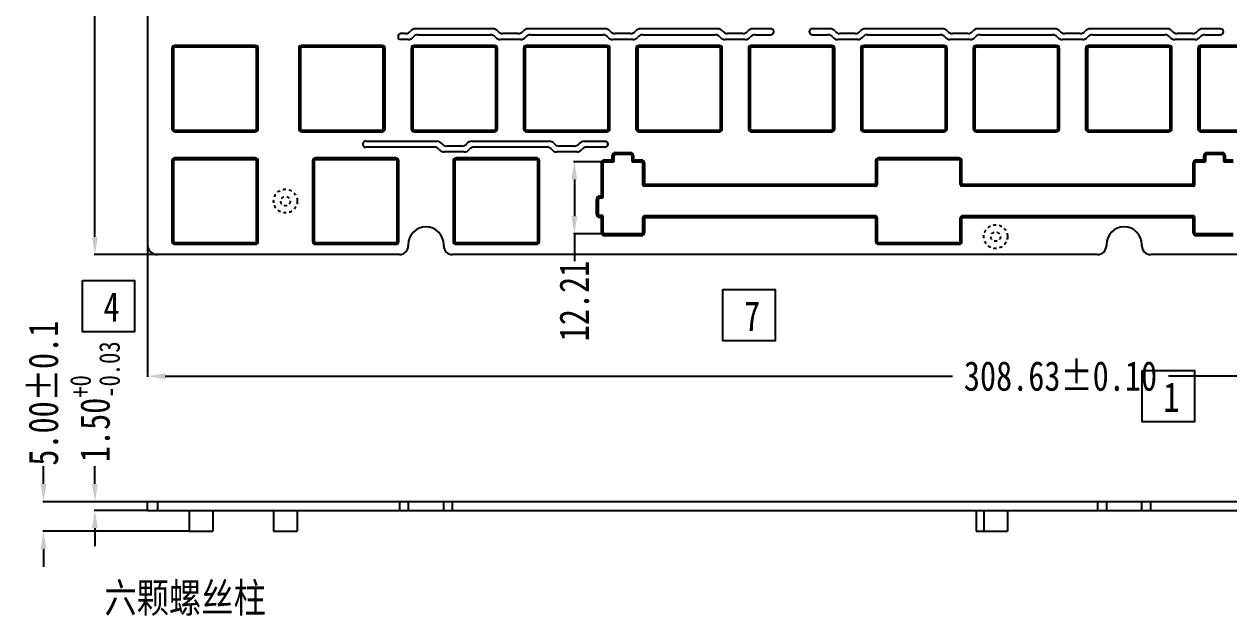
# Model space of a CAD drawing. Header units: inches. Extents: x -637 to 787, y 158 to 578.
# Drawn here: x 12.6 to 216.3, y 275.3 to 375.3 of the extents above; entities that cross this region are included whole.
import ezdxf

# ---------------------------------------------------------------- set-up
doc = ezdxf.new("R2010")
doc.units = ezdxf.units.IN
doc.header["$LTSCALE"] = 5
doc.header["$MEASUREMENT"] = 0
doc.header["$PDMODE"] = 3
doc.header["$PDSIZE"] = 0.3125
doc.linetypes.add('HIDDEN', pattern=[0.2, 0.1, -0.1])
doc.layers.get('0').update_dxf_attribs({"linetype": 'CONTINUOUS'})
doc.layers.get('Defpoints').update_dxf_attribs({"linetype": 'CONTINUOUS'})
doc.layers.add('DEFAULT_2', color=8, linetype='HIDDEN')
doc.styles.get("Standard").update_dxf_attribs({"font": 'txt', "width": 0.8})
doc.dimstyles.get("Standard").update_dxf_attribs({"dimtxt": 5, "dimasz": 3, "dimexe": 0.125, "dimexo": 0.0625, "dimgap": 0.09, "dimtad": 0, "dimzin": 4, "dimdsep": 46, "dimtxsty": 'Standard', "dimcen": 0.09, "dimclrd": 4, "dimclre": 4, "dimclrt": 6, "dimadec": 0, "dimazin": 0, "dimtp": 0.01, "dimtm": 0.01, "dimtfac": 1, "dimtofl": 0, "dimtmove": 0, "dimatfit": 3, "dimfxl": 0, "dimtolj": 1, "dimtzin": 4, "dimarcsym": 0})

# ---------------------------------------------------------------- blocks, each defined once
blk = doc.blocks.new('*D17')
at = {"color": 4, "lineweight": -2, "transparency": 16777216}
for p, q in [((33.49, 337.98), (33.49, 315.68)), ((342.12, 332.83), (342.12, 315.68)), ((36.49, 315.81), (169.57, 315.81)), ((339.12, 315.81), (206.04, 315.81))]:
    blk.add_line(p, q, dxfattribs=at)
at = {"color": 4, "transparency": 16777216}
for points in [[(36.49, 316.31), (36.49, 315.31), (33.49, 315.81)], [(339.12, 316.31), (339.12, 315.31), (342.12, 315.81)]]:
    blk.add_solid(points, dxfattribs=at)
at = {"layer": 'Defpoints', "color": 0, "transparency": 16777216}
for p in [(33.49, 338.05), (342.12, 332.9), (342.12, 315.81)]:
    blk.add_point(p, dxfattribs=at)
at = {"color": 6, "transparency": 16777216, "insert": (187.8, 315.81), "char_height": 5, "attachment_point": 5}
blk.add_mtext('\\A1;308.63%%P0{\\fSimSun|b0|i0|c134|p2;.10}', dxfattribs=at)
blk = doc.blocks.new('*D19')
at = {"color": 4, "lineweight": -2, "transparency": 16777216}
for p, q in [((35.12, 454.45), (24.48, 454.45)), ((24.6, 451.45), (24.6, 411.63)), ((24.6, 339.35), (24.6, 379.16)), ((35.12, 336.35), (24.48, 336.35))]:
    blk.add_line(p, q, dxfattribs=at)
at = {"color": 4, "transparency": 16777216}
for points in [[(24.1, 451.45), (25.1, 451.45), (24.6, 454.45)], [(24.1, 339.35), (25.1, 339.35), (24.6, 336.35)]]:
    blk.add_solid(points, dxfattribs=at)
at = {"layer": 'Defpoints', "color": 0, "transparency": 16777216}
for p in [(24.6, 454.45), (35.19, 454.45), (35.19, 336.35)]:
    blk.add_point(p, dxfattribs=at)
at = {"color": 6, "transparency": 16777216, "insert": (24.6, 395.4), "char_height": 5, "attachment_point": 5, "rotation": 90}
blk.add_mtext('\\A1;118.10%%P0{\\fSimSun|b0|i0|c134|p2;.10}', dxfattribs=at)
blk = doc.blocks.new('*D25')
at = {"color": 4, "lineweight": -2, "transparency": 16777216}
for p, q in [((15.91, 297.6), (15.91, 300.6)), ((33.42, 294.6), (15.78, 294.6)), ((40.47, 289.6), (15.78, 289.6)), ((15.91, 286.6), (15.91, 283.6))]:
    blk.add_line(p, q, dxfattribs=at)
at = {"color": 4, "transparency": 16777216}
for points in [[(15.41, 297.6), (16.41, 297.6), (15.91, 294.6)], [(15.41, 286.6), (16.41, 286.6), (15.91, 289.6)]]:
    blk.add_solid(points, dxfattribs=at)
at = {"layer": 'Defpoints', "color": 0, "transparency": 16777216}
for p in [(15.91, 294.6), (33.49, 294.6), (40.54, 289.6)]:
    blk.add_point(p, dxfattribs=at)
at = {"color": 6, "transparency": 16777216, "insert": (15.91, 312.93), "char_height": 5, "attachment_point": 5, "rotation": 90}
blk.add_mtext('\\A1;5.00%%P0{\\fSimSun|b0|i0|c134|p2;.1}', dxfattribs=at)
blk = doc.blocks.new('*D27')
at = {"color": 4, "lineweight": -2, "transparency": 16777216}
for p, q in [((24.6, 297.6), (24.6, 300.6)), ((33.36, 294.6), (24.48, 294.6)), ((33.42, 293.1), (24.48, 293.1)), ((24.6, 290.1), (24.6, 287.1))]:
    blk.add_line(p, q, dxfattribs=at)
at = {"color": 4, "transparency": 16777216}
for points in [[(24.1, 297.6), (25.1, 297.6), (24.6, 294.6)], [(24.1, 290.1), (25.1, 290.1), (24.6, 293.1)]]:
    blk.add_solid(points, dxfattribs=at)
at = {"layer": 'Defpoints', "color": 0, "transparency": 16777216}
for p in [(24.6, 294.6), (33.42, 294.6), (33.49, 293.1)]:
    blk.add_point(p, dxfattribs=at)
at = {"color": 6, "transparency": 16777216, "insert": (24.6, 311.49), "char_height": 5, "attachment_point": 5, "rotation": 90}
blk.add_mtext('\\A1;1.50{\\H0.7x;\\S+0^ -0.03;}', dxfattribs=at)
blk = doc.blocks.new('*D28')
at = {"color": 4, "lineweight": -2, "transparency": 16777216}
for p, q in [((111.15, 352.05), (105.51, 352.05)), ((105.63, 349.05), (105.63, 342.84)), ((111.15, 339.84), (105.51, 339.84)), ((105.63, 339.84), (105.63, 335.27))]:
    blk.add_line(p, q, dxfattribs=at)
at = {"color": 4, "transparency": 16777216}
for points in [[(105.13, 349.05), (106.13, 349.05), (105.63, 352.05)], [(105.13, 342.84), (106.13, 342.84), (105.63, 339.84)]]:
    blk.add_solid(points, dxfattribs=at)
at = {"layer": 'Defpoints', "color": 0, "transparency": 16777216}
for p in [(105.63, 352.05), (111.21, 352.05), (111.21, 339.84)]:
    blk.add_point(p, dxfattribs=at)
at = {"color": 6, "transparency": 16777216, "insert": (105.63, 328.51), "char_height": 5, "attachment_point": 5, "rotation": 90}
blk.add_mtext('\\A1;12.21', dxfattribs=at)

msp = doc.modelspace()

# ---------------------------------------------------------------- linework, layer by layer
at = {"color": 6, "linetype": 'Continuous'}
for p, q in [((33.486, 452.745), (33.486, 338.045)), ((77.116, 373.695), (76.331, 373.695)), ((77.52, 372.695), (76.331, 372.695)), ((91.852, 374.515), (78.809, 374.515)), ((79.213, 373.515), (91.451, 373.515)), ((96.52, 372.695), (93.144, 372.695)), ((96.116, 373.695), (93.545, 373.695)), ((110.852, 374.515), (97.809, 374.515)), ((98.213, 373.515), (110.451, 373.515)), ((115.52, 372.695), (112.144, 372.695)), ((115.116, 373.695), (112.545, 373.695)), ((129.852, 374.515), (116.809, 374.515)), ((117.213, 373.515), (129.451, 373.515)), ((134.52, 372.695), (131.144, 372.695)), ((134.116, 373.695), (131.545, 373.695)), ((138.841, 374.515), (135.809, 374.515)), ((136.213, 373.515), (138.841, 373.515)), ((148.852, 374.515), (145.841, 374.515)), ((145.841, 373.515), (148.451, 373.515)), ((153.52, 372.695), (150.144, 372.695)), ((153.116, 373.695), (150.545, 373.695)), ((167.852, 374.515), (154.809, 374.515)), ((155.213, 373.515), (167.451, 373.515)), ((172.52, 372.695), (169.144, 372.695)), ((172.116, 373.695), (169.545, 373.695)), ((186.852, 374.515), (173.809, 374.515)), ((174.213, 373.515), (186.451, 373.515)), ((191.52, 372.695), (188.144, 372.695)), ((191.116, 373.695), (188.545, 373.695)), ((205.852, 374.515), (192.809, 374.515)), ((193.213, 373.515), (205.451, 373.515)), ((210.52, 372.695), (207.144, 372.695)), ((210.116, 373.695), (207.545, 373.695)), ((214.841, 374.515), (211.809, 374.515)), ((212.213, 373.515), (214.841, 373.515)), ((37.606, 371.195), (37.606, 357.595)), ((37.906, 371.195), (37.606, 371.195)), ((37.906, 371.195), (37.906, 357.595)), ((38.106, 371.695), (38.106, 371.395)), ((51.706, 371.695), (38.106, 371.695)), ((51.706, 371.395), (38.106, 371.395)), ((51.706, 371.395), (51.706, 371.695)), ((51.906, 357.595), (51.906, 371.195)), ((52.206, 371.195), (51.906, 371.195)), ((52.206, 357.595), (52.206, 371.195)), ((59.041, 371.195), (59.041, 357.595)), ((59.341, 371.195), (59.041, 371.195)), ((59.341, 371.195), (59.341, 357.595)), ((59.541, 371.695), (59.541, 371.395)), ((73.141, 371.695), (59.541, 371.695)), ((73.141, 371.395), (59.541, 371.395)), ((73.141, 371.395), (73.141, 371.695)), ((73.341, 357.595), (73.341, 371.195)), ((73.641, 371.195), (73.341, 371.195)), ((73.641, 357.595), (73.641, 371.195)), ((78.041, 371.195), (78.041, 357.595)), ((78.341, 371.195), (78.041, 371.195)), ((78.341, 371.195), (78.341, 357.595)), ((78.541, 371.695), (78.541, 371.395)), ((92.141, 371.695), (78.541, 371.695)), ((92.141, 371.395), (78.541, 371.395)), ((92.141, 371.395), (92.141, 371.695)), ((92.341, 357.595), (92.341, 371.195)), ((92.641, 371.195), (92.341, 371.195)), ((92.641, 357.595), (92.641, 371.195)), ((97.041, 371.195), (97.041, 357.595)), ((97.341, 371.195), (97.041, 371.195)), ((97.341, 371.195), (97.341, 357.595)), ((97.541, 371.695), (97.541, 371.395)), ((111.141, 371.695), (97.541, 371.695)), ((111.141, 371.395), (97.541, 371.395)), ((111.141, 371.395), (111.141, 371.695)), ((111.341, 357.595), (111.341, 371.195)), ((111.641, 371.195), (111.341, 371.195)), ((111.641, 357.595), (111.641, 371.195)), ((116.041, 371.195), (116.041, 357.595)), ((116.341, 371.195), (116.041, 371.195)), ((116.341, 371.195), (116.341, 357.595)), ((116.541, 371.695), (116.541, 371.395)), ((130.141, 371.695), (116.541, 371.695)), ((130.141, 371.395), (116.541, 371.395)), ((130.141, 371.395), (130.141, 371.695)), ((130.341, 357.595), (130.341, 371.195)), ((130.641, 371.195), (130.341, 371.195)), ((130.641, 357.595), (130.641, 371.195)), ((135.041, 371.195), (135.041, 357.595)), ((135.341, 371.195), (135.041, 371.195)), ((135.341, 371.195), (135.341, 357.595)), ((135.541, 371.695), (135.541, 371.395)), ((149.141, 371.695), (135.541, 371.695)), ((149.141, 371.395), (135.541, 371.395)), ((149.141, 371.395), (149.141, 371.695)), ((149.341, 357.595), (149.341, 371.195)), ((149.641, 371.195), (149.341, 371.195)), ((149.641, 357.595), (149.641, 371.195)), ((154.041, 371.195), (154.041, 357.595)), ((154.341, 371.195), (154.041, 371.195)), ((154.341, 371.195), (154.341, 357.595)), ((154.541, 371.695), (154.541, 371.395)), ((168.141, 371.695), (154.541, 371.695)), ((168.141, 371.395), (154.541, 371.395)), ((168.141, 371.395), (168.141, 371.695)), ((168.641, 371.195), (168.341, 371.195)), ((168.341, 357.595), (168.341, 371.195)), ((168.641, 357.595), (168.641, 371.195)), ((173.341, 371.195), (173.041, 371.195)), ((173.041, 371.195), (173.041, 357.595)), ((173.341, 371.195), (173.341, 357.595)), ((187.141, 371.695), (173.541, 371.695)), ((173.541, 371.695), (173.541, 371.395)), ((187.141, 371.395), (173.541, 371.395)), ((187.141, 371.395), (187.141, 371.695)), ((187.641, 371.195), (187.341, 371.195)), ((187.341, 357.595), (187.341, 371.195)), ((187.641, 357.595), (187.641, 371.195)), ((192.341, 371.195), (192.041, 371.195)), ((192.041, 371.195), (192.041, 357.595)), ((192.341, 371.195), (192.341, 357.595)), ((206.141, 371.695), (192.541, 371.695)), ((192.541, 371.695), (192.541, 371.395)), ((206.141, 371.395), (192.541, 371.395)), ((206.141, 371.395), (206.141, 371.695)), ((206.641, 371.195), (206.341, 371.195)), ((206.341, 357.595), (206.341, 371.195)), ((206.641, 357.595), (206.641, 371.195)), ((211.341, 371.195), (211.041, 371.195)), ((211.041, 371.195), (211.041, 357.595)), ((211.341, 371.195), (211.341, 357.595)), ((225.141, 371.695), (211.541, 371.695)), ((211.541, 371.695), (211.541, 371.395)), ((225.141, 371.395), (211.541, 371.395)), ((37.606, 357.595), (37.906, 357.595)), ((38.106, 357.395), (38.106, 357.095)), ((38.106, 357.395), (51.706, 357.395)), ((38.106, 357.095), (51.706, 357.095)), ((51.706, 357.095), (51.706, 357.395)), ((51.906, 357.595), (52.206, 357.595)), ((59.041, 357.595), (59.341, 357.595)), ((59.541, 357.395), (59.541, 357.095)), ((59.541, 357.395), (73.141, 357.395)), ((59.541, 357.095), (73.141, 357.095)), ((73.141, 357.095), (73.141, 357.395)), ((73.341, 357.595), (73.641, 357.595)), ((78.041, 357.595), (78.341, 357.595)), ((78.541, 357.395), (78.541, 357.095)), ((78.541, 357.395), (92.141, 357.395)), ((78.541, 357.095), (92.141, 357.095)), ((92.141, 357.095), (92.141, 357.395)), ((92.341, 357.595), (92.641, 357.595)), ((97.041, 357.595), (97.341, 357.595)), ((97.541, 357.395), (97.541, 357.095)), ((97.541, 357.395), (111.141, 357.395)), ((97.541, 357.095), (111.141, 357.095)), ((111.141, 357.095), (111.141, 357.395)), ((111.341, 357.595), (111.641, 357.595)), ((116.041, 357.595), (116.341, 357.595)), ((116.541, 357.395), (116.541, 357.095)), ((116.541, 357.395), (130.141, 357.395)), ((116.541, 357.095), (130.141, 357.095)), ((130.141, 357.095), (130.141, 357.395)), ((130.341, 357.595), (130.641, 357.595)), ((135.041, 357.595), (135.341, 357.595)), ((135.541, 357.395), (135.541, 357.095)), ((135.541, 357.395), (149.141, 357.395)), ((135.541, 357.095), (149.141, 357.095)), ((149.141, 357.095), (149.141, 357.395)), ((149.341, 357.595), (149.641, 357.595)), ((154.041, 357.595), (154.341, 357.595)), ((154.541, 357.395), (154.541, 357.095)), ((154.541, 357.395), (168.141, 357.395)), ((154.541, 357.095), (168.141, 357.095)), ((168.141, 357.095), (168.141, 357.395)), ((168.341, 357.595), (168.641, 357.595)), ((173.041, 357.595), (173.341, 357.595)), ((173.541, 357.395), (187.141, 357.395)), ((173.541, 357.395), (173.541, 357.095)), ((173.541, 357.095), (187.141, 357.095)), ((187.141, 357.095), (187.141, 357.395)), ((187.341, 357.595), (187.641, 357.595)), ((192.041, 357.595), (192.341, 357.595)), ((192.541, 357.395), (206.141, 357.395)), ((192.541, 357.395), (192.541, 357.095)), ((192.541, 357.095), (206.141, 357.095)), ((206.141, 357.095), (206.141, 357.395)), ((206.341, 357.595), (206.641, 357.595)), ((211.041, 357.595), (211.341, 357.595)), ((211.541, 357.395), (225.141, 357.395)), ((211.541, 357.395), (211.541, 357.095)), ((211.541, 357.095), (225.141, 357.095)), ((70.361, 355.515), (82.363, 355.515)), ((81.96, 354.515), (70.361, 354.515)), ((86.626, 354.695), (84.055, 354.695)), ((88.32, 355.515), (101.363, 355.515)), ((100.96, 354.515), (88.722, 354.515)), ((105.626, 354.695), (103.055, 354.695)), ((107.319, 355.515), (110.841, 355.515)), ((110.841, 354.515), (107.723, 354.515)), ((38.106, 352.695), (38.106, 352.395)), ((51.706, 352.695), (38.106, 352.695)), ((51.706, 352.395), (38.106, 352.395)), ((51.706, 352.395), (51.706, 352.695)), ((61.871, 352.695), (61.871, 352.395)), ((75.471, 352.695), (61.871, 352.695)), ((75.471, 352.395), (61.871, 352.395)), ((75.471, 352.395), (75.471, 352.695)), ((87.03, 353.695), (83.654, 353.695)), ((85.636, 352.695), (85.636, 352.395)), ((99.236, 352.695), (85.636, 352.695)), ((99.236, 352.395), (85.636, 352.395)), ((99.236, 352.395), (99.236, 352.695)), ((106.03, 353.695), (102.654, 353.695)), ((110.716, 352.35), (110.716, 352.05)), ((110.716, 352.35), (112.041, 352.35)), ((112.041, 352.35), (112.041, 353.1)), ((112.341, 353.1), (112.041, 353.1)), ((112.282, 352.109), (112.041, 352.35)), ((112.341, 352.25), (112.341, 353.1)), ((112.541, 353.6), (112.541, 353.3)), ((112.541, 353.6), (115.141, 353.6)), ((112.541, 353.3), (115.141, 353.3)), ((115.141, 353.3), (115.141, 353.6)), ((115.341, 353.1), (115.341, 352.25)), ((115.641, 353.1), (115.341, 353.1)), ((115.4, 352.109), (115.641, 352.35)), ((115.641, 353.1), (115.641, 352.35)), ((115.641, 352.35), (116.966, 352.35)), ((116.966, 352.05), (116.966, 352.35)), ((170.641, 352.695), (157.041, 352.695)), ((157.041, 352.695), (157.041, 352.395)), ((170.641, 352.395), (157.041, 352.395)), ((170.641, 352.395), (170.641, 352.695)), ((210.716, 352.35), (212.041, 352.35)), ((210.716, 352.35), (210.716, 352.05)), ((212.341, 353.1), (212.041, 353.1)), ((212.041, 352.35), (212.041, 353.1)), ((212.282, 352.109), (212.041, 352.35)), ((212.341, 352.25), (212.341, 353.1)), ((212.541, 353.6), (215.141, 353.6)), ((212.541, 353.6), (212.541, 353.3)), ((212.541, 353.3), (215.141, 353.3)), ((215.141, 353.3), (215.141, 353.6)), ((215.641, 353.1), (215.341, 353.1)), ((215.341, 353.1), (215.341, 352.25)), ((215.4, 352.109), (215.641, 352.35)), ((215.641, 353.1), (215.641, 352.35)), ((215.641, 352.35), (216.966, 352.35)), ((37.606, 352.195), (37.606, 338.595)), ((37.906, 352.195), (37.606, 352.195)), ((37.906, 352.195), (37.906, 338.595)), ((51.906, 338.595), (51.906, 352.195)), ((52.206, 352.195), (51.906, 352.195)), ((52.206, 338.595), (52.206, 352.195)), ((61.371, 352.195), (61.371, 338.595)), ((61.671, 352.195), (61.371, 352.195)), ((61.671, 352.195), (61.671, 338.595)), ((75.671, 338.595), (75.671, 352.195)), ((75.971, 352.195), (75.671, 352.195)), ((75.971, 338.595), (75.971, 352.195)), ((85.136, 352.195), (85.136, 338.595)), ((85.436, 352.195), (85.136, 352.195)), ((85.436, 352.195), (85.436, 338.595)), ((99.436, 338.595), (99.436, 352.195)), ((99.736, 352.195), (99.436, 352.195)), ((99.736, 338.595), (99.736, 352.195)), ((110.216, 346.25), (110.216, 351.85)), ((110.516, 351.85), (110.216, 351.85)), ((110.516, 346.15), (110.516, 351.85)), ((110.716, 352.05), (112.141, 352.05)), ((115.541, 352.05), (116.966, 352.05)), ((117.166, 351.85), (117.166, 348.195)), ((117.466, 351.85), (117.166, 351.85)), ((117.466, 351.85), (117.466, 348.407)), ((156.841, 352.195), (156.541, 352.195)), ((156.541, 352.195), (156.541, 348.407)), ((156.841, 352.195), (156.841, 348.195)), ((171.141, 352.195), (170.841, 352.195)), ((170.841, 348.195), (170.841, 352.195)), ((171.141, 348.407), (171.141, 352.195)), ((210.516, 351.85), (210.216, 351.85)), ((210.216, 348.407), (210.216, 351.85)), ((210.516, 348.195), (210.516, 351.85)), ((210.716, 352.05), (212.141, 352.05)), ((215.541, 352.05), (216.966, 352.05)), ((117.466, 348.407), (117.176, 348.118)), ((156.831, 348.118), (156.541, 348.407)), ((171.141, 348.407), (170.851, 348.118)), ((210.506, 348.118), (210.216, 348.407)), ((109.891, 346.25), (109.891, 345.95)), ((109.891, 346.25), (110.216, 346.25)), ((110.457, 346.009), (110.216, 346.25)), ((117.389, 347.905), (117.678, 348.195)), ((156.541, 347.895), (117.466, 347.895)), ((156.329, 348.195), (117.678, 348.195)), ((156.329, 348.195), (156.619, 347.905)), ((171.063, 347.905), (171.353, 348.195)), ((210.216, 347.895), (171.141, 347.895)), ((210.004, 348.195), (171.353, 348.195)), ((210.004, 348.195), (210.294, 347.905)), ((109.391, 343.14), (109.391, 345.75)), ((109.691, 345.75), (109.391, 345.75)), ((109.691, 343.14), (109.691, 345.75)), ((109.891, 345.95), (110.316, 345.95)), ((109.391, 343.14), (109.691, 343.14)), ((109.891, 342.94), (109.891, 342.64)), ((110.316, 342.94), (109.891, 342.94)), ((110.216, 342.64), (109.891, 342.64)), ((110.216, 342.64), (110.457, 342.882)), ((110.216, 340.04), (110.216, 342.64)), ((110.516, 340.04), (110.516, 342.74)), ((117.166, 342.595), (117.166, 340.04)), ((117.177, 342.673), (117.466, 342.383)), ((117.679, 342.595), (117.389, 342.885)), ((156.541, 342.895), (117.466, 342.895)), ((117.466, 342.383), (117.466, 340.04)), ((156.329, 342.595), (117.679, 342.595)), ((156.619, 342.885), (156.329, 342.595)), ((156.541, 342.383), (156.831, 342.673)), ((156.541, 342.383), (156.541, 338.595)), ((156.841, 342.595), (156.841, 338.595)), ((170.841, 338.595), (170.841, 342.595)), ((170.851, 342.673), (171.141, 342.383)), ((171.353, 342.595), (171.063, 342.885)), ((210.216, 342.895), (171.141, 342.895)), ((171.141, 338.595), (171.141, 342.383)), ((210.004, 342.595), (171.353, 342.595)), ((210.294, 342.885), (210.004, 342.595)), ((210.216, 342.383), (210.506, 342.673)), ((210.216, 340.04), (210.216, 342.383)), ((210.516, 340.04), (210.516, 342.595)), ((37.606, 338.595), (37.906, 338.595)), ((38.106, 338.395), (38.106, 338.095)), ((38.106, 338.395), (51.706, 338.395)), ((38.106, 338.095), (51.706, 338.095)), ((51.706, 338.095), (51.706, 338.395)), ((51.906, 338.595), (52.206, 338.595)), ((61.371, 338.595), (61.671, 338.595)), ((61.871, 338.395), (61.871, 338.095)), ((61.871, 338.395), (75.471, 338.395)), ((61.871, 338.095), (75.471, 338.095)), ((75.471, 338.095), (75.471, 338.395)), ((75.671, 338.595), (75.971, 338.595)), ((77.554, 338.045), (77.554, 337.845)), ((83.554, 337.845), (83.554, 338.045)), ((85.136, 338.595), (85.436, 338.595)), ((85.636, 338.395), (85.636, 338.095)), ((85.636, 338.395), (99.236, 338.395)), ((85.636, 338.095), (99.236, 338.095)), ((99.236, 338.095), (99.236, 338.395)), ((99.436, 338.595), (99.736, 338.595)), ((110.216, 340.04), (110.516, 340.04)), ((110.716, 339.84), (110.716, 339.54)), ((116.966, 339.84), (110.716, 339.84)), ((116.966, 339.54), (110.716, 339.54)), ((116.966, 339.54), (116.966, 339.84)), ((117.166, 340.04), (117.466, 340.04)), ((156.541, 338.595), (156.841, 338.595)), ((157.041, 338.395), (170.641, 338.395)), ((157.041, 338.395), (157.041, 338.095)), ((157.041, 338.095), (170.641, 338.095)), ((170.641, 338.095), (170.641, 338.395)), ((170.841, 338.595), (171.141, 338.595)), ((195.554, 338.045), (195.554, 337.845)), ((201.554, 337.845), (201.554, 338.045)), ((210.216, 340.04), (210.516, 340.04)), ((216.966, 339.84), (210.716, 339.84)), ((210.716, 339.84), (210.716, 339.54)), ((216.966, 339.54), (210.716, 339.54)), ((76.054, 336.345), (35.186, 336.345)), ((194.054, 336.345), (85.054, 336.345)), ((284.616, 336.345), (203.054, 336.345))]:
    msp.add_line(p, q, dxfattribs=at)
at = {"color": 7, "linetype": 'Continuous'}
for p, q in [((33.486, 293.105), (33.486, 294.605)), ((33.486, 294.605), (306.716, 294.605)), ((35.186, 294.605), (35.186, 293.105)), ((76.054, 294.605), (76.054, 293.105)), ((77.554, 294.605), (77.554, 293.105)), ((83.554, 293.105), (83.554, 294.605)), ((85.054, 293.105), (85.054, 294.605)), ((194.054, 294.605), (194.054, 293.105)), ((195.554, 294.605), (195.554, 293.105)), ((201.554, 293.105), (201.554, 294.605)), ((203.054, 293.105), (203.054, 294.605)), ((33.486, 293.105), (307.016, 293.105)), ((40.536, 293.105), (40.536, 289.605)), ((44.536, 293.105), (44.536, 289.605)), ((54.806, 293.105), (54.806, 289.605)), ((58.806, 293.105), (58.806, 289.605)), ((173.556, 293.105), (173.556, 289.605)), ((174.841, 293.105), (174.841, 289.605)), ((178.841, 293.105), (178.841, 289.605)), ((40.536, 289.605), (44.536, 289.605)), ((54.806, 289.605), (58.806, 289.605)), ((173.556, 289.605), (174.791, 289.605)), ((174.841, 289.605), (178.841, 289.605))]:
    msp.add_line(p, q, dxfattribs=at)
for points in [[(22.482, 331.987), (31.292, 331.987), (31.292, 323.321), (22.482, 323.321)], [(130.753, 330.457), (139.563, 330.457), (139.563, 321.791), (130.753, 321.791)], [(201.62, 316.765), (210.429, 316.765), (210.429, 308.099), (201.62, 308.099)]]:
    msp.add_lwpolyline(points, close=True)
at = {"color": 6, "linetype": 'Continuous'}
for centre, radius, start, end in [((76.331, 373.195), 0.5, 90, 269.99993), ((77.116, 374.775), 1.08, 270, 321.58073), ((77.519, 373.775), 1.08, 270.07483, 321.73289), ((78.81, 373.435), 1.08, 90.07483, 141.73289), ((79.213, 372.435), 1.08, 90.00005, 141.58073), ((91.449, 372.435), 1.08, 38.26711, 89.92517), ((91.852, 373.435), 1.08, 38.41927, 89.99995), ((93.144, 373.775), 1.08, 218.41927, 269.99995), ((93.546, 374.775), 1.08, 218.26711, 269.92517), ((96.116, 374.775), 1.08, 270.00005, 321.58073), ((96.519, 373.775), 1.08, 270.07483, 321.73289), ((97.81, 373.435), 1.08, 90.07483, 141.73289), ((98.213, 372.435), 1.08, 90.00005, 141.58073), ((110.449, 372.435), 1.08, 38.26711, 89.92517), ((110.852, 373.435), 1.08, 38.41927, 89.99995), ((112.144, 373.775), 1.08, 218.41927, 269.99995), ((112.546, 374.775), 1.08, 218.26711, 269.92517), ((115.116, 374.775), 1.08, 270.00005, 321.58073), ((115.519, 373.775), 1.08, 270.07483, 321.73289), ((116.81, 373.435), 1.08, 90.07483, 141.73289), ((117.213, 372.435), 1.08, 90.00005, 141.58073), ((129.449, 372.435), 1.08, 38.26711, 89.92517), ((129.852, 373.435), 1.08, 38.41927, 89.99995), ((131.144, 373.775), 1.08, 218.41927, 269.99995), ((131.546, 374.775), 1.08, 218.26711, 269.92517), ((134.116, 374.775), 1.08, 270.00005, 321.58073), ((134.519, 373.775), 1.08, 270.07483, 321.73289), ((135.81, 373.435), 1.08, 90.07483, 141.73289), ((136.213, 372.435), 1.08, 90, 141.58073), ((138.841, 374.015), 0.5, 270, 89.99993), ((145.841, 374.015), 0.5, 90, 270.00007), ((148.449, 372.435), 1.08, 38.26711, 89.92517), ((148.852, 373.435), 1.08, 38.41927, 90), ((150.144, 373.775), 1.08, 218.41927, 269.99995), ((150.546, 374.775), 1.08, 218.26711, 269.92517), ((153.116, 374.775), 1.08, 270.00005, 321.58073), ((153.519, 373.775), 1.08, 270.07483, 321.73289), ((154.81, 373.435), 1.08, 90.07483, 141.73289), ((155.213, 372.435), 1.08, 90.00005, 141.58073), ((167.449, 372.435), 1.08, 38.26711, 89.92517), ((167.852, 373.435), 1.08, 38.41927, 89.99995), ((169.144, 373.775), 1.08, 218.41927, 269.99995), ((169.546, 374.775), 1.08, 218.26711, 269.92517), ((172.116, 374.775), 1.08, 270.00005, 321.58073), ((172.519, 373.775), 1.08, 270.07483, 321.73289), ((173.81, 373.435), 1.08, 90.07483, 141.73289), ((174.213, 372.435), 1.08, 90.00005, 141.58073), ((186.449, 372.435), 1.08, 38.26711, 89.92517), ((186.852, 373.435), 1.08, 38.41927, 89.99995), ((188.144, 373.775), 1.08, 218.41927, 269.99995), ((188.546, 374.775), 1.08, 218.26711, 269.92517), ((191.116, 374.775), 1.08, 270.00005, 321.58073), ((191.519, 373.775), 1.08, 270.07483, 321.73289), ((192.81, 373.435), 1.08, 90.07483, 141.73289), ((193.213, 372.435), 1.08, 90.00005, 141.58073), ((205.449, 372.435), 1.08, 38.26711, 89.92517), ((205.852, 373.435), 1.08, 38.41927, 89.99995), ((207.144, 373.775), 1.08, 218.41927, 269.99995), ((207.546, 374.775), 1.08, 218.26711, 269.92517), ((210.116, 374.775), 1.08, 270.00005, 321.58073), ((210.519, 373.775), 1.08, 270.07483, 321.73289), ((211.81, 373.435), 1.08, 90.07483, 141.73289), ((212.213, 372.435), 1.08, 90, 141.58073), ((214.841, 374.015), 0.5, 270, 89.99993), ((38.106, 371.195), 0.5, 90.00018, 180.00018), ((38.106, 371.195), 0.2, 90.00001, 180), ((51.706, 371.195), 0.5, 0.00018, 90), ((51.706, 371.195), 0.2, 0.00001, 90), ((59.541, 371.195), 0.5, 90.00018, 180.00018), ((59.541, 371.195), 0.2, 90.00001, 180), ((73.141, 371.195), 0.5, 0.00018, 90), ((73.141, 371.195), 0.2, 0.00002, 90), ((78.541, 371.195), 0.5, 90.00018, 180.00018), ((78.541, 371.195), 0.2, 90.00001, 180), ((92.141, 371.195), 0.5, 0.00018, 90), ((92.141, 371.195), 0.2, 0.00002, 90), ((97.541, 371.195), 0.5, 90.00018, 180.00018), ((97.541, 371.195), 0.2, 90.00001, 180), ((111.141, 371.195), 0.5, 0.00018, 90), ((111.141, 371.195), 0.2, 0.00002, 90), ((116.541, 371.195), 0.5, 90.00018, 180.00018), ((116.541, 371.195), 0.2, 90.00001, 180), ((130.141, 371.195), 0.5, 0.00018, 90), ((130.141, 371.195), 0.2, 0.00001, 90), ((135.541, 371.195), 0.5, 90.00018, 180.00018), ((135.541, 371.195), 0.2, 90.00001, 180), ((149.141, 371.195), 0.5, 0.00018, 90), ((149.141, 371.195), 0.2, 0.00002, 90), ((154.541, 371.195), 0.5, 90.00018, 180.00018), ((154.541, 371.195), 0.2, 90, 180), ((168.141, 371.195), 0.5, 0.00018, 90), ((168.141, 371.195), 0.2, 0.00002, 90), ((173.541, 371.195), 0.5, 90.00018, 180.00018), ((173.541, 371.195), 0.2, 90.00001, 180), ((187.141, 371.195), 0.5, 0.00018, 90), ((187.141, 371.195), 0.2, 0.00002, 90), ((192.541, 371.195), 0.5, 90.00018, 180.00018), ((192.541, 371.195), 0.2, 90.00001, 180), ((206.141, 371.195), 0.5, 0.00018, 90), ((206.141, 371.195), 0.2, 0.00002, 90), ((211.541, 371.195), 0.5, 90.00018, 180.00018), ((211.541, 371.195), 0.2, 90.00001, 180), ((38.106, 357.595), 0.5, 180.00018, 270), ((38.106, 357.595), 0.2, 180.00002, 270), ((51.706, 357.595), 0.5, 270.00018, 0.00018), ((51.706, 357.595), 0.2, 270.00002, 0), ((59.541, 357.595), 0.5, 180.00018, 270), ((59.541, 357.595), 0.2, 180.00002, 270), ((73.141, 357.595), 0.5, 270.00018, 0.00018), ((73.141, 357.595), 0.2, 270.00001, 0), ((78.541, 357.595), 0.5, 180.00018, 270), ((78.541, 357.595), 0.2, 180.00002, 270), ((92.141, 357.595), 0.5, 270.00018, 0.00018), ((92.141, 357.595), 0.2, 270.00001, 0), ((97.541, 357.595), 0.5, 180.00018, 270), ((97.541, 357.595), 0.2, 180.00002, 270), ((111.141, 357.595), 0.5, 270.00018, 0.00018), ((111.141, 357.595), 0.2, 270.00001, 0), ((116.541, 357.595), 0.5, 180.00018, 270), ((116.541, 357.595), 0.2, 180.00002, 270), ((130.141, 357.595), 0.5, 270.00018, 0.00018), ((130.141, 357.595), 0.2, 270.00002, 0), ((135.541, 357.595), 0.5, 180.00018, 270), ((135.541, 357.595), 0.2, 180.00002, 270), ((149.141, 357.595), 0.5, 270.00018, 0.00018), ((149.141, 357.595), 0.2, 270.00001, 0), ((154.541, 357.595), 0.5, 180.00018, 270), ((154.541, 357.595), 0.2, 180.00002, 270), ((168.141, 357.595), 0.5, 270.00018, 0.00018), ((168.141, 357.595), 0.2, 270.00002, 0), ((173.541, 357.595), 0.5, 180.00018, 270), ((173.541, 357.595), 0.2, 180.00001, 270), ((187.141, 357.595), 0.5, 270.00018, 0.00018), ((187.141, 357.595), 0.2, 270.00002, 0), ((192.541, 357.595), 0.5, 180.00018, 270), ((192.541, 357.595), 0.2, 180.00001, 270), ((206.141, 357.595), 0.5, 270.00018, 0.00018), ((206.141, 357.595), 0.2, 270.00002, 0), ((211.541, 357.595), 0.5, 180.00018, 270), ((211.541, 357.595), 0.2, 180.00002, 270), ((70.361, 355.015), 0.5, 90, 270.00007), ((81.959, 353.435), 1.08, 38.26711, 89.92517), ((82.362, 354.435), 1.08, 38.41927, 90), ((84.056, 355.775), 1.08, 218.26711, 269.92517), ((86.626, 355.775), 1.08, 270.00005, 321.58073), ((88.32, 354.435), 1.08, 90.07483, 141.73289), ((88.723, 353.435), 1.08, 90.00005, 141.58073), ((100.959, 353.435), 1.08, 38.26711, 89.92517), ((101.362, 354.435), 1.08, 38.41927, 89.99995), ((103.056, 355.775), 1.08, 218.26711, 269.92517), ((105.626, 355.775), 1.08, 270.00005, 321.58073), ((107.32, 354.435), 1.08, 90.07483, 141.73289), ((107.723, 353.435), 1.08, 90, 141.58073), ((110.841, 355.015), 0.5, 270, 89.99993), ((38.106, 352.195), 0.5, 90.00018, 180.00018), ((38.106, 352.195), 0.2, 90.00001, 180), ((51.706, 352.195), 0.5, 0.00018, 90), ((51.706, 352.195), 0.2, 0.00001, 90), ((61.871, 352.195), 0.5, 90.00018, 180.00018), ((61.871, 352.195), 0.2, 90.00001, 180), ((75.471, 352.195), 0.5, 0.00018, 90), ((75.471, 352.195), 0.2, 0.00001, 90), ((83.654, 354.775), 1.08, 218.41927, 269.99995), ((85.636, 352.195), 0.5, 90.00018, 180.00018), ((85.636, 352.195), 0.2, 90.00001, 180), ((87.029, 354.775), 1.08, 270.07483, 321.73289), ((99.236, 352.195), 0.5, 0.00018, 90), ((99.236, 352.195), 0.2, 0.00001, 90), ((102.654, 354.775), 1.08, 218.41927, 269.99995), ((106.029, 354.775), 1.08, 270.07483, 321.73289), ((110.716, 351.85), 0.5, 90, 180), ((112.541, 353.1), 0.5, 90.00001, 180.00001), ((112.541, 353.1), 0.2, 90, 180), ((115.141, 353.1), 0.5, 0, 90), ((115.141, 353.1), 0.2, 359.99999, 90), ((116.966, 351.85), 0.5, 0, 90), ((157.041, 352.195), 0.5, 90.00018, 180.00018), ((157.041, 352.195), 0.2, 90, 180), ((170.641, 352.195), 0.5, 0.00016, 90), ((170.641, 352.195), 0.2, 0.00002, 90), ((210.716, 351.85), 0.5, 90, 180), ((212.541, 353.1), 0.5, 90.00001, 180.00001), ((212.541, 353.1), 0.2, 90, 180), ((215.141, 353.1), 0.5, 0, 90), ((215.141, 353.1), 0.2, 359.99999, 90), ((110.716, 351.85), 0.2, 90, 180), ((112.141, 352.25), 0.2, 270, 0), ((115.541, 352.25), 0.2, 180, 270), ((116.966, 351.85), 0.2, 360, 90), ((210.716, 351.85), 0.2, 90, 180), ((212.141, 352.25), 0.2, 270, 0), ((215.541, 352.25), 0.2, 180, 270), ((109.891, 345.75), 0.5, 90, 180), ((117.466, 348.195), 0.3, 180, 270), ((156.541, 348.195), 0.3, 270, 0), ((171.141, 348.195), 0.3, 180, 270), ((210.216, 348.195), 0.3, 270, 0), ((109.891, 345.75), 0.2, 90, 180), ((110.316, 346.15), 0.2, 270, 0), ((109.891, 343.14), 0.5, 180.00001, 270), ((109.891, 343.14), 0.2, 179.99999, 270), ((110.316, 342.74), 0.2, 360, 90), ((117.466, 342.595), 0.3, 90, 179.99108), ((156.541, 342.595), 0.3, 0, 90), ((171.141, 342.595), 0.3, 90, 180), ((210.216, 342.595), 0.3, 360, 90), ((80.554, 338.045), 3, 0, 180), ((198.554, 338.045), 3, 0, 180), ((35.186, 338.045), 1.7, 180, 270), ((38.106, 338.595), 0.5, 180.00018, 270), ((38.106, 338.595), 0.2, 180.00002, 270), ((51.706, 338.595), 0.5, 270.00018, 0.00018), ((51.706, 338.595), 0.2, 270.00002, 0), ((61.871, 338.595), 0.5, 180.00018, 270), ((61.871, 338.595), 0.2, 180.00002, 270), ((75.471, 338.595), 0.5, 270.00018, 0.00018), ((75.471, 338.595), 0.2, 270.00002, 0), ((85.636, 338.595), 0.5, 180.00018, 270), ((85.636, 338.595), 0.2, 180.00002, 270), ((99.236, 338.595), 0.5, 270.00018, 0.00018), ((99.236, 338.595), 0.2, 270.00002, 0), ((110.716, 340.04), 0.5, 180, 270), ((110.716, 340.04), 0.2, 180, 270), ((116.966, 340.04), 0.5, 270.00001, 0.09011), ((116.966, 340.04), 0.2, 269.99972, 0.03883), ((157.041, 338.595), 0.5, 180.00016, 270), ((157.041, 338.595), 0.2, 180.00002, 270), ((170.641, 338.595), 0.5, 270.00018, 0.00018), ((170.641, 338.595), 0.2, 270.00002, 0), ((210.716, 340.04), 0.5, 180, 270), ((210.716, 340.04), 0.2, 180, 270), ((76.054, 337.845), 1.5, 270, 0), ((85.054, 337.845), 1.5, 180, 270), ((194.054, 337.845), 1.5, 270, 0), ((203.054, 337.845), 1.5, 180, 270)]:
    msp.add_arc(centre, radius, start, end, dxfattribs=at)
msp.add_ellipse((209.792, 348.619), major_axis=(0.367, -0.367), ratio=0.5773503, start_param=5.7595865, end_param=6.8067841, dxfattribs=at)
for points in [[(117.466, 348.407), (117.466, 348.367), (117.473, 348.325), (117.492, 348.29)], [(117.492, 348.29), (117.509, 348.259), (117.538, 348.233), (117.57, 348.217)], [(156.447, 348.221), (156.478, 348.238), (156.505, 348.266), (156.52, 348.298)], [(156.52, 348.298), (156.536, 348.332), (156.541, 348.37), (156.541, 348.407)], [(171.141, 348.407), (171.141, 348.367), (171.148, 348.325), (171.167, 348.29)], [(171.167, 348.29), (171.185, 348.259), (171.213, 348.232), (171.245, 348.217)], [(117.57, 348.217), (117.603, 348.201), (117.642, 348.195), (117.678, 348.195)], [(156.329, 348.195), (156.369, 348.195), (156.412, 348.201), (156.447, 348.221)], [(171.245, 348.217), (171.278, 348.201), (171.316, 348.195), (171.353, 348.195)], [(117.488, 342.491), (117.472, 342.458), (117.466, 342.419), (117.466, 342.382)], [(117.562, 342.569), (117.53, 342.552), (117.504, 342.523), (117.488, 342.491)], [(117.679, 342.595), (117.639, 342.595), (117.596, 342.588), (117.562, 342.569)], [(156.437, 342.574), (156.404, 342.59), (156.366, 342.595), (156.329, 342.595)], [(156.515, 342.5), (156.498, 342.531), (156.469, 342.558), (156.437, 342.574)], [(156.541, 342.383), (156.541, 342.423), (156.534, 342.465), (156.515, 342.5)], [(171.162, 342.492), (171.146, 342.459), (171.141, 342.42), (171.141, 342.383)], [(171.235, 342.57), (171.204, 342.553), (171.177, 342.524), (171.162, 342.492)], [(171.353, 342.595), (171.313, 342.595), (171.27, 342.589), (171.235, 342.57)], [(210.112, 342.573), (210.079, 342.59), (210.041, 342.595), (210.004, 342.595)], [(210.19, 342.5), (210.173, 342.531), (210.144, 342.558), (210.112, 342.573)], [(210.216, 342.383), (210.216, 342.423), (210.209, 342.465), (210.19, 342.5)]]:
    msp.add_open_spline(points, degree=3, dxfattribs=at)
at = {"layer": 'DEFAULT_2', "color": 6, "linetype": 'HIDDEN'}
for p, q in [((77.118, 373.695), (77.116, 373.695)), ((77.52, 372.695), (77.519, 372.695)), ((77.963, 374.104), (77.964, 374.106)), ((78.366, 373.106), (78.365, 373.104)), ((92.296, 373.106), (92.297, 373.104)), ((92.7, 374.104), (92.698, 374.106)), ((93.142, 372.695), (93.144, 372.695)), ((93.545, 373.695), (93.546, 373.695)), ((96.118, 373.695), (96.116, 373.695)), ((96.52, 372.695), (96.519, 372.695)), ((96.963, 374.104), (96.964, 374.106)), ((97.366, 373.106), (97.365, 373.104)), ((111.296, 373.106), (111.297, 373.104)), ((111.7, 374.104), (111.698, 374.106)), ((112.142, 372.695), (112.144, 372.695)), ((112.545, 373.695), (112.546, 373.695)), ((115.118, 373.695), (115.116, 373.695)), ((115.52, 372.695), (115.519, 372.695)), ((115.963, 374.104), (115.964, 374.106)), ((116.366, 373.106), (116.365, 373.104)), ((130.296, 373.106), (130.297, 373.104)), ((130.7, 374.104), (130.698, 374.106)), ((131.142, 372.695), (131.144, 372.695)), ((131.545, 373.695), (131.546, 373.695)), ((134.118, 373.695), (134.116, 373.695)), ((134.52, 372.695), (134.519, 372.695)), ((134.963, 374.104), (134.964, 374.106)), ((135.366, 373.106), (135.365, 373.104)), ((135.809, 374.515), (135.81, 374.515)), ((136.211, 373.515), (136.213, 373.515)), ((148.451, 373.515), (148.449, 373.515)), ((148.853, 374.515), (148.852, 374.515)), ((149.296, 373.106), (149.297, 373.104)), ((149.7, 374.104), (149.698, 374.106)), ((150.142, 372.695), (150.144, 372.695)), ((150.545, 373.695), (150.546, 373.695)), ((153.118, 373.695), (153.116, 373.695)), ((153.52, 372.695), (153.519, 372.695)), ((153.963, 374.104), (153.964, 374.106)), ((154.366, 373.106), (154.365, 373.104)), ((168.296, 373.106), (168.297, 373.104)), ((168.7, 374.104), (168.698, 374.106)), ((169.142, 372.695), (169.144, 372.695)), ((169.545, 373.695), (169.546, 373.695)), ((172.118, 373.695), (172.116, 373.695)), ((172.52, 372.695), (172.519, 372.695)), ((172.963, 374.104), (172.964, 374.106)), ((173.366, 373.106), (173.365, 373.104)), ((187.296, 373.106), (187.297, 373.104)), ((187.7, 374.104), (187.698, 374.106)), ((188.142, 372.695), (188.144, 372.695)), ((188.545, 373.695), (188.546, 373.695)), ((191.118, 373.695), (191.116, 373.695)), ((191.52, 372.695), (191.519, 372.695)), ((191.963, 374.104), (191.964, 374.106)), ((192.366, 373.106), (192.365, 373.104)), ((206.296, 373.106), (206.297, 373.104)), ((206.7, 374.104), (206.698, 374.106)), ((207.142, 372.695), (207.144, 372.695)), ((207.545, 373.695), (207.546, 373.695)), ((210.118, 373.695), (210.116, 373.695)), ((210.52, 372.695), (210.519, 372.695)), ((210.963, 374.104), (210.964, 374.106)), ((211.366, 373.106), (211.365, 373.104)), ((211.809, 374.515), (211.81, 374.515)), ((212.211, 373.515), (212.213, 373.515)), ((83.21, 355.104), (83.208, 355.106)), ((84.055, 354.695), (84.056, 354.695)), ((86.628, 354.695), (86.626, 354.695)), ((87.473, 355.104), (87.474, 355.106)), ((102.21, 355.104), (102.208, 355.106)), ((103.055, 354.695), (103.056, 354.695)), ((105.628, 354.695), (105.626, 354.695)), ((106.473, 355.104), (106.474, 355.106)), ((107.319, 355.515), (107.32, 355.515)), ((107.721, 354.515), (107.723, 354.515)), ((82.806, 354.106), (82.807, 354.104)), ((83.652, 353.695), (83.654, 353.695)), ((87.03, 353.695), (87.029, 353.695)), ((87.876, 354.106), (87.875, 354.104)), ((101.806, 354.106), (101.807, 354.104)), ((102.652, 353.695), (102.654, 353.695)), ((106.03, 353.695), (106.029, 353.695)), ((106.876, 354.106), (106.875, 354.104))]:
    msp.add_line(p, q, dxfattribs=at)
for centre, radius in [((56.806, 345.395), 2), ((56.806, 345.395), 0.8), ((176.841, 339.395), 2), ((176.841, 339.395), 0.8)]:
    msp.add_circle(centre, radius, dxfattribs=at)

# ---------------------------------------------------------------- texts
at = {"char_height": 5, "attachment_point": 1}
for s, insert, width in [('4', (26.049, 329.999), 6.76498), ('7', (134.32, 328.469), 6.76498), ('1', (205.187, 314.777), 6.76498), ('{\\fSimSun|b0|i0|c134|p2;六颗螺丝柱}', (26.198, 280.861), 38.6444)]:
    msp.add_mtext(s, dxfattribs=dict(at, insert=insert, width=width))

# ---------------------------------------------------------------- dimensions: what is measured, and where the dimension line sits
for base, p1, p2, text, picture, middle in [((24.601, 454.445), (35.186, 336.345), (35.186, 454.445), '<>%%P0{\\fSimSun|b0|i0|c134|p2;.10}', '*D19', (24.601, 395.395)), ((24.604, 294.605), (33.486, 293.105), (33.424, 294.605), '<>{\\H0.7x;\\S+0^ -0.03;}', '*D27', (24.604, 311.495)), ((15.909, 294.605), (40.536, 289.605), (33.486, 294.605), '<>%%P0{\\fSimSun|b0|i0|c134|p2;.1}', '*D25', (15.909, 312.931))]:
    dim = msp.add_linear_dim(base=base, p1=p1, p2=p2, angle=90, text=text, dimstyle='Standard')
    dim.commit()
    dim.dimension.update_dxf_attribs({"geometry": picture, "text_midpoint": middle})
dim = msp.add_linear_dim(base=(105.631, 352.05), p1=(111.212, 339.84), p2=(111.212, 352.05), angle=90, dimstyle='Standard')
dim.commit()
dim.dimension.update_dxf_attribs({"geometry": '*D28', "text_midpoint": (105.631, 328.514), "dimtype": 160})
dim = msp.add_linear_dim(base=(342.116, 315.807), p1=(33.486, 338.045), p2=(342.116, 332.895), text='<>%%P0{\\fSimSun|b0|i0|c134|p2;.10}', dimstyle='Standard')
dim.commit()
dim.dimension.update_dxf_attribs({"geometry": '*D17', "text_midpoint": (187.801, 315.807)})

doc.saveas('drawing.dxf')
